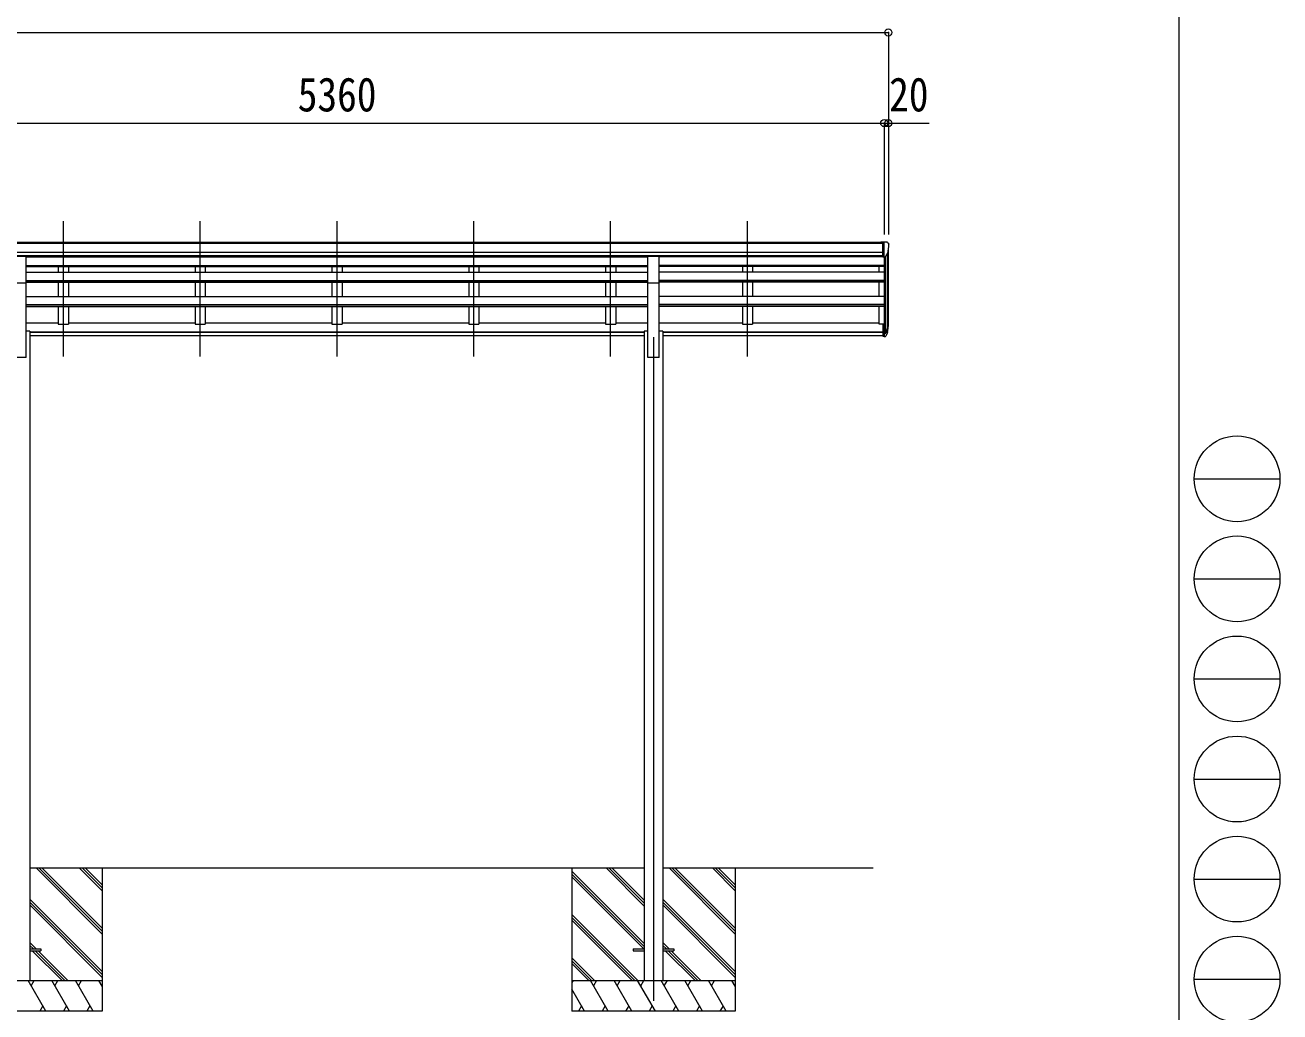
# Model space of a CAD drawing. Units: millimetres at full size. Extents: x -9783 to 9892, y -6828 to 6752.
# Drawn here: x 3747 to 9892, y -3873 to 958 of the extents above; entities that cross this region are included whole.
import ezdxf
from ezdxf.enums import TextEntityAlignment as Align

# ---------------------------------------------------------------- set-up
doc = ezdxf.new("R2010")
doc.units = ezdxf.units.MM
doc.header["$LTSCALE"] = 35
doc.header["$PDMODE"] = 32
doc.header["$PDSIZE"] = 35
for name, color, linetype, lineweight in [('0-0_0', 7, 'Continuous', 9), ('0-1_本体', 4, 'Continuous', 9), ('0-2_部品', 7, 'Continuous', 9), ('0-8_PARTS2', 2, 'Continuous', 9), ('0-A_寸法', 6, 'Continuous', 9), ('F-0_240', 7, 'Continuous', 9)]:
    doc.layers.add(name, color=color, linetype=linetype, lineweight=lineweight)
doc.styles.add('ＭＳ ゴシック', font='')
doc.styles.get('ＭＳ ゴシック').set_extended_font_data('MS Gothic')

msp = doc.modelspace()

# ---------------------------------------------------------------- linework, layer by layer
at = {"layer": '0-0_0'}
for p, q in [((6779.22, -3169.75), (3769.62, -3169.75)), ((4124.42, -3492.21), (3801.95, -3169.75)), ((4124.42, -3478.07), (3816.1, -3169.75)), ((4124.42, -3463.93), (3830.24, -3169.75)), ((4124.42, -3280.08), (4014.09, -3169.75)), ((4124.42, -3265.94), (4028.23, -3169.75)), ((4124.42, -3251.8), (4042.37, -3169.75)), ((4124.42, -3169.75), (4124.42, -3869.75)), ((6424.42, -3169.75), (6424.42, -3869.75)), ((6779.22, -3539.23), (6424.42, -3184.43)), ((6779.22, -3355.38), (6593.59, -3169.75)), ((6779.22, -3341.24), (6607.73, -3169.75)), ((6779.22, -3327.1), (6621.87, -3169.75)), ((7900.42, -3169.75), (6869.62, -3169.75)), ((7224.42, -3492.21), (6901.95, -3169.75)), ((7224.42, -3478.07), (6916.1, -3169.75)), ((7224.42, -3463.93), (6930.24, -3169.75)), ((7224.42, -3280.08), (7114.09, -3169.75)), ((7224.42, -3265.94), (7128.23, -3169.75)), ((7224.42, -3251.8), (7142.37, -3169.75)), ((7224.42, -3169.75), (7224.42, -3869.75)), ((6779.22, -3553.37), (6424.42, -3198.57)), ((6776.96, -3565.25), (6424.42, -3212.72)), ((4124.42, -3676.06), (3769.62, -3321.26)), ((4124.42, -3690.2), (3769.62, -3335.41)), ((4124.42, -3704.35), (3769.62, -3349.55)), ((7224.42, -3676.06), (6869.62, -3321.26)), ((7224.42, -3690.2), (6869.62, -3335.41)), ((7224.42, -3704.35), (6869.62, -3349.55)), ((6747.61, -3719.75), (6424.42, -3396.56)), ((6733.47, -3719.75), (6424.42, -3410.7)), ((6719.32, -3719.75), (6424.42, -3424.85)), ((3801.48, -3565.25), (3769.62, -3533.39)), ((3787.33, -3565.25), (3769.62, -3547.54)), ((3773.19, -3565.25), (3769.62, -3561.68)), ((6901.48, -3565.25), (6869.62, -3533.39)), ((6887.33, -3565.25), (6869.62, -3547.54)), ((6873.19, -3565.25), (6869.62, -3561.68)), ((3927.69, -3719.75), (3782.19, -3574.25)), ((3941.83, -3719.75), (3796.33, -3574.25)), ((3955.98, -3719.75), (3810.48, -3574.25)), ((6535.48, -3719.75), (6424.42, -3608.69)), ((6521.33, -3719.75), (6424.42, -3622.84)), ((7027.69, -3719.75), (6882.19, -3574.25)), ((7041.83, -3719.75), (6896.33, -3574.25)), ((7055.98, -3719.75), (6910.48, -3574.25)), ((6507.19, -3719.75), (6424.42, -3636.98)), ((3324.42, -3719.75), (4124.42, -3719.75)), ((3848.73, -3869.75), (3762.13, -3719.75)), ((3777.13, -3745.73), (3792.13, -3719.75)), ((3964.2, -3869.75), (3877.6, -3719.75)), ((3892.6, -3745.73), (3907.6, -3719.75)), ((4079.67, -3869.75), (3993.07, -3719.75)), ((4008.07, -3745.73), (4023.07, -3719.75)), ((4124.42, -3747.25), (4108.54, -3719.75)), ((6424.42, -3719.75), (7224.42, -3719.75)), ((6430.25, -3719.75), (6424.42, -3729.85)), ((6602.32, -3869.75), (6515.72, -3719.75)), ((6545.72, -3719.75), (6530.72, -3745.73)), ((6717.79, -3869.75), (6631.19, -3719.75)), ((6646.19, -3745.73), (6661.19, -3719.75)), ((6833.26, -3869.75), (6746.66, -3719.75)), ((6761.66, -3745.73), (6776.66, -3719.75)), ((6948.73, -3869.75), (6862.13, -3719.75)), ((6877.13, -3745.73), (6892.13, -3719.75)), ((7064.2, -3869.75), (6977.6, -3719.75)), ((6992.6, -3745.73), (7007.6, -3719.75)), ((7179.67, -3869.75), (7093.07, -3719.75)), ((7108.07, -3745.73), (7123.07, -3719.75)), ((7224.42, -3747.25), (7208.54, -3719.75)), ((6486.85, -3869.75), (6424.42, -3761.61)), ((4124.42, -3869.75), (3324.42, -3869.75)), ((3833.73, -3843.77), (3818.73, -3869.75)), ((3949.2, -3843.77), (3934.2, -3869.75)), ((4064.67, -3843.77), (4049.67, -3869.75)), ((7224.42, -3869.75), (6424.42, -3869.75)), ((6471.85, -3843.77), (6456.85, -3869.75)), ((6587.32, -3843.77), (6572.32, -3869.75)), ((6702.79, -3843.77), (6687.79, -3869.75)), ((6818.26, -3843.77), (6803.26, -3869.75)), ((6933.73, -3843.77), (6918.73, -3869.75)), ((7049.2, -3843.77), (7034.2, -3869.75)), ((7164.67, -3843.77), (7149.67, -3869.75))]:
    msp.add_line(p, q, dxfattribs=at)
at = {"layer": '0-1_本体'}
for p, q in [((7947.92, -105.63), (2610.92, -105.63)), ((7947.92, -110.98), (2610.92, -110.98)), ((7947.92, -154.51), (2600.92, -154.51)), ((7947.92, -172.18), (2600.92, -172.18)), ((3751.92, -177.02), (6796.92, -177.02)), ((3909.42, -174.55), (3909.42, -177.02)), ((3959.42, -174.55), (3959.42, -177.02)), ((4579.42, -174.55), (4579.42, -177.02)), ((4629.42, -174.55), (4629.42, -177.02)), ((5249.42, -174.55), (5249.42, -177.02)), ((5299.42, -174.55), (5299.42, -177.02)), ((5919.42, -174.55), (5919.42, -177.02)), ((5969.42, -174.55), (5969.42, -177.02)), ((6589.42, -174.55), (6589.42, -177.02)), ((6639.42, -174.55), (6639.42, -177.02)), ((6851.92, -174.55), (7947.92, -174.55)), ((7954.42, -177.02), (6851.92, -177.02)), ((7259.42, -174.55), (7259.42, -177.02)), ((7309.42, -174.55), (7309.42, -177.02)), ((7954.42, -177.01), (7954.42, -504.46)), ((7960.42, -176.54), (7960.42, -548.89)), ((7970.13, -161.18), (7970.13, -530.89)), ((7974.42, -506.63), (7974.42, -142.38)), ((3751.92, -219.21), (6796.92, -219.21)), ((3751.92, -220.61), (6796.92, -220.61)), ((3751.92, -224.3), (6796.92, -224.3)), ((3909.42, -224.3), (3909.42, -251.54)), ((3959.42, -224.3), (3959.42, -251.54)), ((4579.42, -224.3), (4579.42, -251.54)), ((4629.42, -224.3), (4629.42, -251.54)), ((5249.42, -224.3), (5249.42, -251.54)), ((5299.42, -224.3), (5299.42, -251.54)), ((5919.42, -224.3), (5919.42, -251.54)), ((5969.42, -224.3), (5969.42, -251.54)), ((6589.42, -224.3), (6589.42, -251.54)), ((6639.42, -224.3), (6639.42, -251.54)), ((7954.42, -219.21), (6851.92, -219.21)), ((7954.42, -220.61), (6851.92, -220.61)), ((7954.42, -224.3), (6851.92, -224.3)), ((7259.42, -224.3), (7259.42, -251.54)), ((7309.42, -224.3), (7309.42, -251.54)), ((7929.42, -251.54), (7929.42, -224.3)), ((3751.92, -251.54), (6796.92, -251.54)), ((3751.92, -292.27), (6796.92, -292.27)), ((3751.92, -293.76), (6796.92, -293.76)), ((3751.92, -300.57), (6796.92, -300.57)), ((3751.92, -669.75), (3751.92, -305.81)), ((3909.42, -300.57), (3909.42, -370.06)), ((3959.42, -300.57), (3959.42, -370.06)), ((4579.42, -300.57), (4579.42, -370.06)), ((4629.42, -300.57), (4629.42, -370.06)), ((5249.42, -300.57), (5249.42, -370.06)), ((5299.42, -300.57), (5299.42, -370.06)), ((5919.42, -300.57), (5919.42, -370.06)), ((5969.42, -300.57), (5969.42, -370.06)), ((6589.42, -300.57), (6589.42, -370.06)), ((6639.42, -300.57), (6639.42, -370.06)), ((6796.92, -669.75), (6796.92, -305.81)), ((7954.42, -251.54), (6851.92, -251.54)), ((7954.42, -292.27), (6851.92, -292.27)), ((7954.42, -293.76), (6851.92, -293.76)), ((7954.42, -300.57), (6851.92, -300.57)), ((6851.92, -669.75), (6851.92, -305.81)), ((7259.42, -300.57), (7259.42, -370.06)), ((7309.42, -300.57), (7309.42, -370.06)), ((7929.42, -370.06), (7929.42, -300.57)), ((3751.92, -370.06), (6796.92, -370.06)), ((3751.92, -409.37), (6796.92, -409.37)), ((3751.92, -410.85), (6796.92, -410.85)), ((3751.92, -420.33), (6796.92, -420.33)), ((3959.42, -420.33), (3959.42, -505.28)), ((4629.42, -420.33), (4629.42, -505.28)), ((5299.42, -420.33), (5299.42, -505.28)), ((5969.42, -420.33), (5969.42, -505.28)), ((6639.42, -420.33), (6639.42, -505.28)), ((7954.42, -370.06), (6851.92, -370.06)), ((7954.42, -409.37), (6851.92, -409.37)), ((7954.42, -410.85), (6851.92, -410.85)), ((7954.42, -420.33), (6851.92, -420.33)), ((7309.42, -420.33), (7309.42, -505.28)), ((7929.42, -505.28), (7929.42, -420.33)), ((3909.42, -500.48), (3751.92, -500.48)), ((3769.62, -539.75), (3751.92, -539.75)), ((3769.62, -539.75), (3769.62, -3719.75)), ((6779.22, -544.79), (3769.62, -544.79)), ((6779.22, -546.17), (3769.62, -546.17)), ((4579.42, -500.48), (3959.42, -500.48)), ((5249.42, -500.48), (4629.42, -500.48)), ((5919.42, -500.48), (5299.42, -500.48)), ((6589.42, -500.48), (5969.42, -500.48)), ((6796.92, -500.48), (6639.42, -500.48)), ((6796.92, -539.75), (6779.22, -539.75)), ((6779.22, -539.75), (6779.22, -3719.75)), ((7259.42, -500.48), (6851.92, -500.48)), ((6869.62, -539.75), (6851.92, -539.75)), ((6869.62, -539.75), (6869.62, -3719.75)), ((7947.92, -544.79), (6869.62, -544.79)), ((7947.92, -546.17), (6869.62, -546.17)), ((7929.42, -500.48), (7309.42, -500.48)), ((7947.92, -505.28), (7929.42, -505.28)), ((6779.22, -563.35), (3769.62, -563.35)), ((7947.92, -563.35), (6869.62, -563.35)), ((3751.92, -669.75), (3696.92, -669.75)), ((6851.92, -669.75), (6796.92, -669.75))]:
    msp.add_line(p, q, dxfattribs=at)
for points in [[(6796.92, -174.55), (3934.42, -174.67), (3751.92, -174.67)], [(3909.42, -420.33), (3909.42, -505.28), (3959.42, -505.28)], [(4579.42, -420.33), (4579.42, -505.28), (4629.42, -505.28)], [(5249.42, -420.33), (5249.42, -505.28), (5299.42, -505.28)], [(5919.42, -420.33), (5919.42, -505.28), (5969.42, -505.28)], [(6589.42, -420.33), (6589.42, -505.28), (6639.42, -505.28)], [(7259.42, -420.33), (7259.42, -505.28), (7309.42, -505.28)]]:
    msp.add_lwpolyline(points, dxfattribs=at)
at = {"layer": '0-2_部品'}
for p, q in [((7947.92, -104.03), (7937.92, -104.12)), ((7937.92, -105.63), (7937.92, -104.12)), ((7947.92, -176.01), (7947.92, -104.03)), ((7966.42, -104.03), (7947.92, -104.03)), ((7954.42, -177.01), (7954.42, -104.03)), ((7966.42, -104.03), (7968.75, -104.17)), ((7969.51, -104.59), (7973.58, -110.4)), ((7976.42, -113.4), (7976.42, -114.03)), ((3751.92, -173.89), (3696.92, -173.89)), ((3751.92, -305.97), (3751.92, -173.89)), ((6851.92, -173.89), (6796.92, -173.89)), ((6796.92, -305.97), (6796.92, -173.89)), ((6851.92, -305.97), (6851.92, -173.89)), ((7947.92, -176.01), (7954.42, -176.01)), ((7954.42, -177.01), (7959.63, -176.69)), ((7962.04, -175.2), (7971.32, -159.13)), ((3751.92, -305.97), (3696.92, -305.97)), ((6851.92, -305.97), (6796.92, -305.97)), ((7947.92, -504.46), (7947.92, -565.52)), ((7947.92, -504.46), (7954.42, -504.46)), ((7947.92, -542.77), (7954.42, -542.77)), ((7947.92, -548.17), (7954.42, -548.17)), ((7954.42, -504.46), (7954.42, -566.34)), ((7954.42, -549.17), (7959.55, -549.17)), ((7954.42, -551.17), (7959.26, -551.17)), ((7960.85, -548.42), (7970.61, -530)), ((7972.03, -530.5), (7961.86, -549.67)), ((7969.44, -547.35), (7961.86, -564.84)), ((7947.92, -565.52), (7954.42, -565.52)), ((7954.42, -566.34), (7959.26, -566.34))]:
    msp.add_line(p, q, dxfattribs=at)
at = {"layer": '0-2_部品', "color": 4}
for p, q in [((3769.62, -3565.25), (3824.42, -3565.25)), ((3769.62, -3574.25), (3824.42, -3574.25)), ((3824.42, -3565.25), (3824.42, -3574.25)), ((6724.62, -3565.25), (6779.42, -3565.25)), ((6869.42, -3565.25), (6924.22, -3565.25)), ((6869.42, -3574.25), (6924.22, -3574.25)), ((6924.22, -3565.25), (6924.22, -3574.25))]:
    msp.add_line(p, q, dxfattribs=at)
msp.add_lwpolyline([(6724.62, -3565.25), (6724.62, -3574.25), (6779.42, -3574.25)], dxfattribs=at)
at = {"layer": '0-2_部品'}
for centre, radius, start, end in [((7968.69, -105.17), 1, 35, 86.5), ((7774.42, -114.03), 202, 347.09739, 0), ((7973.42, -113.4), 3, 0, 87), ((7959.44, -173.7), 3, 273.5, 330), ((7959.26, -548.17), 3, 270, 330), ((7959.55, -547.67), 1.5, 270, 330), ((7841.2, -511.27), 133.22, 344.28698, 356.72013), ((7886.47, -504.05), 88.05, 342.78929, 2.77608), ((7885.76, -508.33), 89.07, 345.58812, 5.50424), ((7959.26, -563.34), 3, 270, 330)]:
    msp.add_arc(centre, radius, start, end, dxfattribs=at)
at = {"layer": '0-8_PARTS2'}
for p, q in [((3934.42, -663.55), (3934.42, -1.02)), ((4604.42, -663.55), (4604.42, -1.02)), ((5274.42, -663.55), (5274.42, -1.02)), ((5944.42, -663.55), (5944.42, -1.02)), ((6614.42, -663.55), (6614.42, -1.02)), ((7284.42, -663.55), (7284.42, -1.02)), ((6824.42, -569.75), (6824.42, -3819.75))]:
    msp.add_line(p, q, dxfattribs=at)
at = {"layer": '0-A_寸法'}
for p, q in [((-2785.58, 922.43), (7974.42, 922.43)), ((7974.42, 922.43), (7974.42, -67.02)), ((2594.42, 478.61), (7954.42, 478.61)), ((7954.42, 478.61), (7954.42, -67.02)), ((7954.42, 478.61), (7974.42, 478.61)), ((7974.42, 478.61), (7974.42, -67.02)), ((7974.42, 478.61), (8174.42, 478.61))]:
    msp.add_line(p, q, dxfattribs=at)
for p in [(7974.42, 922.43), (7954.42, 478.61), (7974.42, 478.61)]:
    msp.add_point(p, dxfattribs=at)
at = {"layer": 'F-0_240', "color": 5}
msp.add_line((9396.97, 6751.9), (9396.97, -6828.1), dxfattribs=at)
at = {"layer": 'F-0_240', "color": 4}
for p, q in [((9471.77, -1263.1), (9891.77, -1263.1)), ((9471.77, -1753.1), (9891.77, -1753.1)), ((9471.77, -2243.1), (9891.77, -2243.1)), ((9471.77, -2733.1), (9891.77, -2733.1)), ((9471.77, -3223.1), (9891.77, -3223.1)), ((9471.77, -3713.1), (9891.77, -3713.1))]:
    msp.add_line(p, q, dxfattribs=at)
for centre in [(9681.77, -1263.1), (9681.77, -1753.1), (9681.77, -2243.1), (9681.77, -2733.1), (9681.77, -3223.1), (9681.77, -3713.1)]:
    msp.add_circle(centre, 210, dxfattribs=at)

# ---------------------------------------------------------------- texts
at = {"layer": '0-A_寸法', "color": 7, "style": 'ＭＳ ゴシック', "width": 0.85}
for s, p in [('5360', (5081.92, 485.61)), ('20', (7978.17, 485.61))]:
    msp.add_text(s, height=166.8, dxfattribs=at).set_placement(p, align=Align.BOTTOM_LEFT)

doc.saveas('drawing.dxf')
